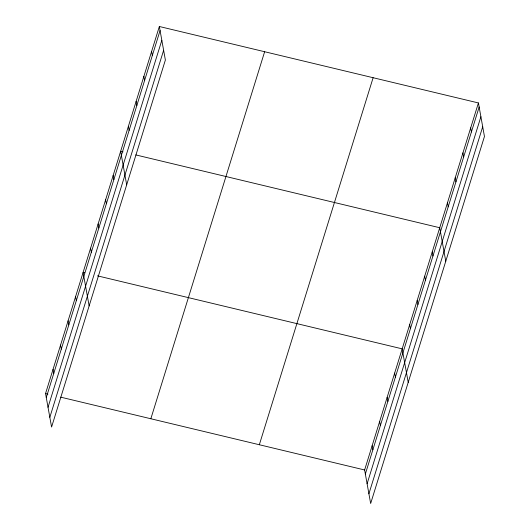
<?xml version="1.0" encoding="UTF-8"?>
<svg xmlns="http://www.w3.org/2000/svg" width="530" height="530" viewBox="0 0 530 530"><rect width="100%" height="100%" fill="white"/><g stroke="black" fill="none" stroke-linecap="round" stroke-linejoin="round"><path stroke-width="0.79" d="M159.345 26.5L165.38 60.029L51.576 427.054L45.547 393.525L159.345 26.5L478.424 102.946L484.453 136.475L370.656 503.5L364.62 469.971L478.424 102.946M46.276 397.573L160.073 30.548M48.025 407.305L161.822 40.28M49.827 417.329L163.624 50.304M150.838 418.753L264.642 51.728M259.329 444.743L373.127 77.718M365.349 474.019L479.153 106.994M367.104 483.751L480.902 116.726M368.906 493.774L482.704 126.749M123.046 151.865L120.654 151.288L126.683 184.818M135.806 154.919L439.728 227.734L445.763 261.264M84.694 272.791L83.097 272.407L89.133 305.936M97.454 275.845L402.177 348.853L408.213 382.382M45.547 393.525L47.938 394.095M60.698 397.156L364.62 469.971M470.686 127.902L471.415 131.95M462.948 152.859L463.677 156.906M455.21 177.815L455.939 181.869M447.472 202.778L448.201 206.826M432.222 251.955L432.95 256.003M424.709 276.183L425.438 280.231M417.196 300.404L417.925 304.452M409.69 324.625L410.419 328.68M394.665 373.074L395.393 377.121M387.158 397.301L387.887 401.349M379.646 421.522L380.374 425.57M372.133 445.743L372.862 449.798M151.607 51.456L152.335 55.511M143.868 76.413L144.597 80.467M136.13 101.376L136.859 105.424M128.393 126.332L129.121 130.38M113.142 175.51L113.87 179.564M105.629 199.737L106.358 203.785M98.116 223.958L98.845 228.006M90.61 248.186L91.339 252.234M75.585 296.628L76.313 300.682M68.079 320.855L68.807 324.903M60.566 345.076L61.294 349.124M53.053 369.304L53.782 373.352"/></g></svg>
